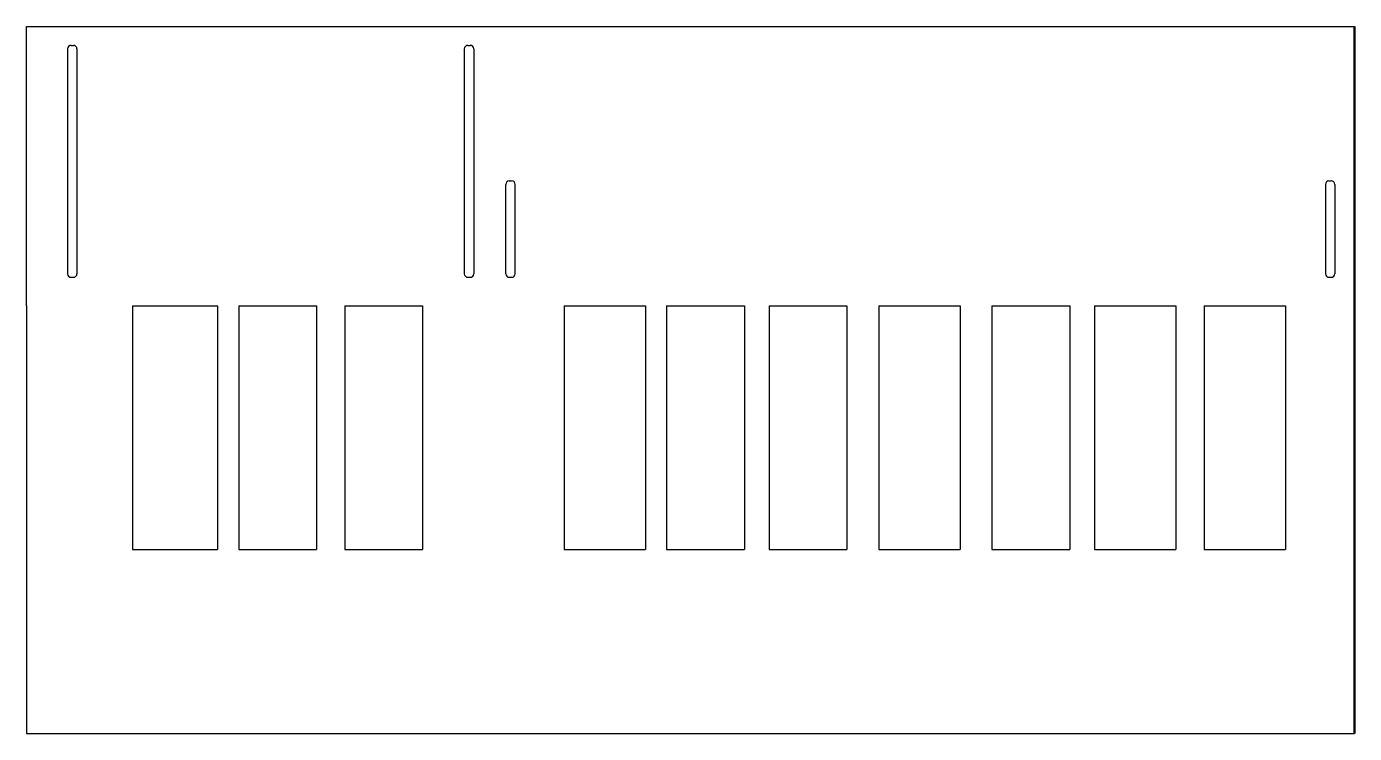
# Model space of a CAD drawing. Header units: millimetres. Extents: x 0 to 376, y 0 to 200.
import ezdxf

# ---------------------------------------------------------------- set-up
doc = ezdxf.new("R2010")
doc.units = ezdxf.units.MM
for name, color, linetype, lineweight, true_color in [('dreva', 54, 'Continuous', 25, 0x808000), ('pomocne', 1, 'Continuous', 50, 0xff0000), ('vozovi', 4, 'Continuous', 25, 0x00ffff)]:
    doc.layers.add(name, color=color, linetype=linetype, lineweight=lineweight, true_color=true_color)

msp = doc.modelspace()

# ---------------------------------------------------------------- linework, layer by layer
at = {"layer": 'dreva'}
for p, q in [((0, 121), (0, 200)), ((0, 200), (375.5, 200)), ((0, 121), (0, 0)), ((30, 121), (41.25, 121)), ((30, 121), (30, 52)), ((41.25, 121), (42.75, 121)), ((42.75, 121), (54, 121)), ((54, 121), (54, 52)), ((60, 121), (82, 121)), ((60, 121), (60, 52)), ((82, 121), (82, 52)), ((90, 121), (112, 121)), ((90, 121), (90, 52)), ((112, 121), (112, 52)), ((152, 121), (175, 121)), ((152, 121), (152, 52)), ((175, 121), (175, 52)), ((181, 121), (203, 121)), ((181, 121), (181, 52)), ((203, 121), (203, 52)), ((210, 121), (232, 121)), ((210, 121), (210, 52)), ((232, 121), (232, 52)), ((241, 121), (264, 121)), ((241, 121), (241, 52)), ((264, 121), (264, 52)), ((273, 121), (295, 121)), ((273, 121), (273, 52)), ((295, 121), (295, 52)), ((302, 121), (325, 121)), ((302, 121), (302, 52)), ((325, 121), (325, 52)), ((333, 121), (356, 121)), ((333, 121), (333, 52)), ((356, 121), (356, 52)), ((30, 52), (54, 52)), ((60, 52), (82, 52)), ((90, 52), (112, 52)), ((152, 52), (175, 52)), ((181, 52), (203, 52)), ((210, 52), (232, 52)), ((241, 52), (264, 52)), ((273, 52), (295, 52)), ((302, 52), (325, 52)), ((333, 52), (356, 52)), ((0, 0), (375.5, 0))]:
    msp.add_line(p, q, dxfattribs=at)
at = {"layer": 'pomocne'}
for q in [(375.5, 200), (375.5, 0)]:
    msp.add_line((375.5, 52), q, dxfattribs=at)
at = {"layer": 'vozovi'}
for p, q in [((11.59, 193.67), (11.58, 130.06)), ((12.59, 194.67), (13.25, 194.67)), ((14.25, 193.67), (14.25, 130.06)), ((123.79, 193.67), (123.79, 130.06)), ((124.79, 194.67), (125.45, 194.67)), ((126.45, 193.67), (126.45, 130.06)), ((135.51, 130.06), (135.51, 155.34)), ((136.51, 156.34), (137.17, 156.34)), ((138.17, 130.06), (138.17, 155.34)), ((367.29, 155.34), (367.29, 130.06)), ((368.29, 156.34), (368.95, 156.34)), ((369.95, 155.34), (369.95, 130.06)), ((12.58, 129.06), (13.25, 129.06)), ((124.79, 129.06), (125.45, 129.06)), ((136.51, 129.06), (137.17, 129.06)), ((368.29, 129.06), (368.95, 129.06))]:
    msp.add_line(p, q, dxfattribs=at)
for centre, start, end in [((12.59, 193.67), 89.9976, 179.9976), ((13.25, 193.67), 359.9976, 89.9976), ((124.79, 193.67), 90, 180), ((125.45, 193.67), 0, 90), ((136.51, 155.34), 90, 180), ((137.17, 155.34), 0, 90), ((368.29, 155.34), 90, 180), ((368.95, 155.34), 0, 90), ((12.58, 130.06), 179.9976, 270), ((13.25, 130.06), 270, 359.9976), ((124.79, 130.06), 180, 270), ((125.45, 130.06), 270, 360), ((136.51, 130.06), 180, 270), ((137.17, 130.06), 270, 0), ((368.29, 130.06), 180, 270), ((368.95, 130.06), 270, 0)]:
    msp.add_arc(centre, 1, start, end, dxfattribs=at)

doc.saveas('drawing.dxf')
